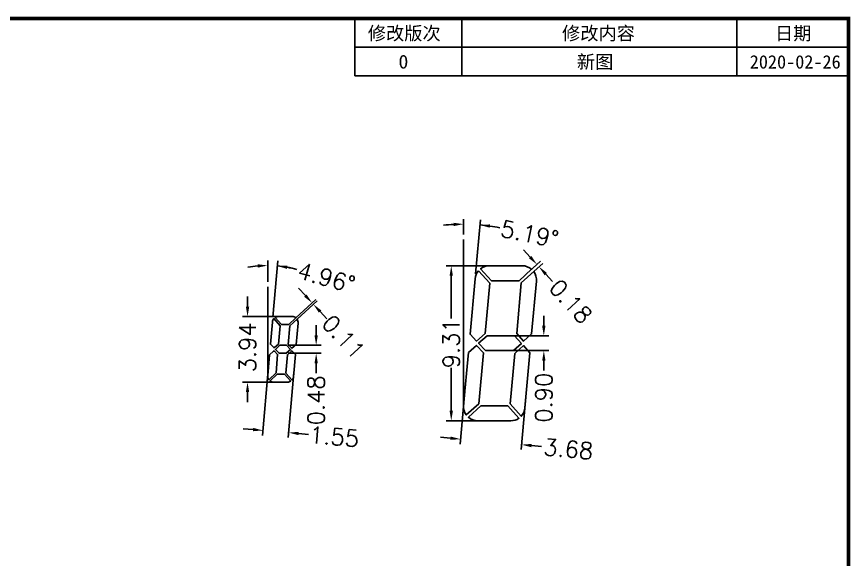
# Model space of a CAD drawing. Header units: inches. Extents: x -1849 to -1456, y -1004 to -896.
# Drawn here: x -1608.9 to -1558.8, y -970.9 to -938.3 of the extents above; entities that cross this region are included whole.
import ezdxf

# ---------------------------------------------------------------- set-up
doc = ezdxf.new("R2010")
doc.units = ezdxf.units.IN
doc.header["$MEASUREMENT"] = 0
doc.header["$PDMODE"] = 35
doc.layers.add('dim', color=3, linetype='Continuous')
doc.layers.add('SPEC', color=2, linetype='Continuous')
doc.styles.add('ggg', font='')
doc.styles.add('romans', font='romans.shx')
doc.styles.get('ggg').set_extended_font_data('SimSun')
doc.dimstyles.new('LCDDIM', dxfattribs={"dimtxt": 1, "dimasz": 0.6, "dimexe": 0.3, "dimexo": 0.3, "dimgap": 0.1, "dimtad": 0, "dimzin": 0, "dimdsep": 46, "dimtxsty": 'romans', "dimcen": 2.5, "dimclrd": 256, "dimclre": 256, "dimclrt": 256, "dimazin": 3, "dimtfac": 1, "dimtofl": 0, "dimtmove": 0, "dimatfit": 0, "dimfxl": 0, "dimlwd": -1, "dimlwe": -1, "dimarcsym": 0})

# ---------------------------------------------------------------- blocks, each defined once
blk = doc.blocks.new('A')
at = {"layer": 'SPEC', "const_width": 0.28}
blk.add_lwpolyline([(0, 0), (0, 81.172), (114.799, 81.173), (114.8, 0), (0, 0)], dxfattribs=at)
at = {"layer": 'SPEC'}
for points in [[(77.705, 79.027), (114.804, 79.027), (114.804, 81.168, 0.414214), (114.799, 81.173), (77.705, 81.173)], [(77.705, 76.882), (114.804, 76.882), (114.804, 79.022, 0.414214), (114.799, 79.027), (77.705, 79.027)]]:
    blk.add_lwpolyline(points, format="xyb", close=True, dxfattribs=at)
for points in [[(85.76, 79.027), (85.76, 81.173)], [(106.41, 79.027), (106.41, 81.173)], [(85.76, 76.882), (85.76, 79.027)], [(106.41, 76.882), (106.41, 79.027)]]:
    blk.add_lwpolyline(points, dxfattribs=at)
at = {"layer": 'SPEC', "style": 'ggg'}
for s, height, p in [('修改版次', 1.0043, (78.683, 79.564)), ('修改内容', 1.0043, (93.275, 79.564)), ('日期', 1.0043, (109.278, 79.564)), ('O', 1.004, (81.019, 77.419)), ('新图', 1.0043, (94.394, 77.419)), ('2020-02-26', 1.0043, (107.383, 77.419))]:
    blk.add_text(s, height=height, dxfattribs=at).set_placement(p)
blk = doc.blocks.new('*D28')
at = {"layer": 'Defpoints', "color": 0}
for p in [(-1592.876, -958.051), (-1592.876, -958.534), (-1590.895, -958.534)]:
    blk.add_point(p, dxfattribs=at)
at = {"layer": 'dim'}
for p, q in [((-1590.895, -957.451), (-1590.895, -956.851)), ((-1592.576, -958.051), (-1590.595, -958.051)), ((-1592.576, -958.534), (-1590.595, -958.534)), ((-1590.895, -959.134), (-1590.895, -959.734))]:
    blk.add_line(p, q, dxfattribs=at)
for points in [[(-1590.995, -957.451), (-1590.795, -957.451), (-1590.895, -958.051)], [(-1590.995, -959.134), (-1590.795, -959.134), (-1590.895, -958.534)]]:
    blk.add_solid(points, dxfattribs=at)
at = {"layer": 'dim', "insert": (-1590.895, -961.357), "char_height": 1, "attachment_point": 5, "rotation": 90, "style": 'romans'}
blk.add_mtext('0.48', dxfattribs=at)
blk = doc.blocks.new('*D29')
at = {"layer": 'Defpoints', "color": 0}
for p in [(-1592.844, -956.327), (-1595.019, -960.266), (-1592.844, -960.266)]:
    blk.add_point(p, dxfattribs=at)
at = {"layer": 'dim'}
for p, q in [((-1595.019, -955.727), (-1595.019, -955.127)), ((-1593.144, -956.327), (-1595.319, -956.327)), ((-1593.144, -960.266), (-1595.319, -960.266)), ((-1595.019, -960.866), (-1595.019, -961.466))]:
    blk.add_line(p, q, dxfattribs=at)
for points in [[(-1595.119, -955.727), (-1594.919, -955.727), (-1595.019, -956.327)], [(-1595.119, -960.866), (-1594.919, -960.866), (-1595.019, -960.266)]]:
    blk.add_solid(points, dxfattribs=at)
at = {"layer": 'dim', "insert": (-1595.019, -958.174), "char_height": 1, "attachment_point": 5, "rotation": 90, "style": 'romans'}
blk.add_mtext('3.94', dxfattribs=at)
blk = doc.blocks.new('*D30')
at = {"layer": 'Defpoints', "color": 0}
for p in [(-1580.092, -957.479), (-1580.092, -958.374), (-1577.211, -958.374)]:
    blk.add_point(p, dxfattribs=at)
at = {"layer": 'dim'}
for p, q in [((-1577.211, -956.879), (-1577.211, -956.279)), ((-1579.792, -957.479), (-1576.911, -957.479)), ((-1579.792, -958.374), (-1576.911, -958.374)), ((-1577.211, -958.974), (-1577.211, -959.574))]:
    blk.add_line(p, q, dxfattribs=at)
for points in [[(-1577.311, -956.879), (-1577.111, -956.879), (-1577.211, -957.479)], [(-1577.311, -958.974), (-1577.111, -958.974), (-1577.211, -958.374)]]:
    blk.add_solid(points, dxfattribs=at)
at = {"layer": 'dim', "insert": (-1577.211, -961.198), "char_height": 1, "attachment_point": 5, "rotation": 90, "style": 'romans'}
blk.add_mtext('0.90', dxfattribs=at)
blk = doc.blocks.new('*D31')
at = {"layer": 'Defpoints', "color": 0}
for p in [(-1579.659, -953.276), (-1582.775, -962.586), (-1579.659, -962.586)]:
    blk.add_point(p, dxfattribs=at)
at = {"layer": 'dim'}
for p, q in [((-1579.959, -953.276), (-1583.075, -953.276)), ((-1582.775, -953.876), (-1582.775, -956.45)), ((-1582.775, -961.986), (-1582.775, -959.412)), ((-1579.959, -962.586), (-1583.075, -962.586))]:
    blk.add_line(p, q, dxfattribs=at)
for points in [[(-1582.875, -953.876), (-1582.675, -953.876), (-1582.775, -953.276)], [(-1582.875, -961.986), (-1582.675, -961.986), (-1582.775, -962.586)]]:
    blk.add_solid(points, dxfattribs=at)
at = {"layer": 'dim', "insert": (-1582.775, -957.931), "char_height": 1, "attachment_point": 5, "rotation": 90, "style": 'romans'}
blk.add_mtext('9.31', dxfattribs=at)
blk = doc.blocks.new('*D32')
at = {"layer": 'Defpoints', "color": 0}
for p in [(-1577.5, -953.334), (-1578.313, -953.83), (-1578.188, -953.966)]:
    blk.add_point(p, dxfattribs=at)
at = {"layer": 'dim'}
for p, q in [((-1578.03, -952.756), (-1578.436, -952.314)), ((-1578.092, -953.627), (-1577.404, -952.995)), ((-1577.967, -953.763), (-1577.279, -953.132)), ((-1577.094, -953.777), (-1576.688, -954.219))]:
    blk.add_line(p, q, dxfattribs=at)
for points in [[(-1577.957, -952.689), (-1578.104, -952.824), (-1577.625, -953.198)], [(-1577.02, -953.709), (-1577.168, -953.844), (-1577.5, -953.334)]]:
    blk.add_solid(points, dxfattribs=at)
at = {"layer": 'dim', "insert": (-1575.591, -955.415), "char_height": 1, "attachment_point": 5, "rotation": 312.5361, "style": 'romans'}
blk.add_mtext('0.18', dxfattribs=at)
blk = doc.blocks.new('*D33')
at = {"layer": 'Defpoints', "color": 0}
for p in [(-1581.887, -960.072), (-1578.219, -960.405), (-1578.547, -964.019)]:
    blk.add_point(p, dxfattribs=at)
at = {"layer": 'dim'}
for p, q in [((-1581.915, -960.371), (-1582.243, -963.985)), ((-1578.246, -960.704), (-1578.575, -964.318)), ((-1582.814, -963.632), (-1583.411, -963.577)), ((-1577.95, -964.074), (-1577.352, -964.128))]:
    blk.add_line(p, q, dxfattribs=at)
for points in [[(-1582.805, -963.532), (-1582.823, -963.731), (-1582.216, -963.686)], [(-1577.941, -963.974), (-1577.959, -964.173), (-1578.547, -964.019)]]:
    blk.add_solid(points, dxfattribs=at)
at = {"layer": 'dim', "insert": (-1575.735, -964.275), "char_height": 1, "attachment_point": 5, "rotation": 354.8051, "style": 'romans'}
blk.add_mtext('3.68', dxfattribs=at)
blk = doc.blocks.new('*D34')
at = {"layer": 'Defpoints', "color": 0}
for p in [(-1593.751, -959.245), (-1592.209, -959.379), (-1592.548, -963.297)]:
    blk.add_point(p, dxfattribs=at)
at = {"layer": 'dim'}
for p, q in [((-1593.777, -959.544), (-1594.117, -963.462)), ((-1592.234, -959.677), (-1592.574, -963.596)), ((-1594.688, -963.111), (-1595.286, -963.059)), ((-1591.951, -963.349), (-1591.353, -963.401))]:
    blk.add_line(p, q, dxfattribs=at)
for points in [[(-1594.68, -963.012), (-1594.697, -963.211), (-1594.091, -963.163)], [(-1591.942, -963.249), (-1591.959, -963.448), (-1592.548, -963.297)]]:
    blk.add_solid(points, dxfattribs=at)
at = {"layer": 'dim', "insert": (-1589.806, -963.535), "char_height": 1, "attachment_point": 5, "rotation": 355.0411, "style": 'romans'}
blk.add_mtext('1.55', dxfattribs=at)
blk = doc.blocks.new('*D35')
at = {"layer": 'Defpoints', "color": 0}
for p in [(-1591.064, -955.587), (-1592.329, -956.608), (-1592.255, -956.688)]:
    blk.add_point(p, dxfattribs=at)
at = {"layer": 'dim'}
for p, q in [((-1591.544, -955.067), (-1591.952, -954.626)), ((-1592.108, -956.405), (-1590.917, -955.304)), ((-1592.035, -956.484), (-1590.844, -955.383)), ((-1590.657, -956.028), (-1590.25, -956.468))]:
    blk.add_line(p, q, dxfattribs=at)
for points in [[(-1591.471, -954.999), (-1591.618, -955.135), (-1591.137, -955.507)], [(-1590.583, -955.96), (-1590.73, -956.095), (-1591.064, -955.587)]]:
    blk.add_solid(points, dxfattribs=at)
at = {"layer": 'dim', "insert": (-1589.245, -957.556), "char_height": 1, "attachment_point": 5, "rotation": 312.7333, "style": 'romans'}
blk.add_mtext('0.11', dxfattribs=at)
blk = doc.blocks.new('*D36')
at = {"layer": 'Defpoints', "color": 0}
for p in [(-1581.705, -950.783), (-1582.035, -951.693), (-1581.34, -954.052), (-1581.643, -957.385), (-1582.035, -961.733)]:
    blk.add_point(p, dxfattribs=at)
at = {"layer": 'dim'}
for p, q in [((-1582.035, -951.393), (-1582.035, -950.478)), ((-1581.313, -953.753), (-1581.019, -950.524))]:
    blk.add_line(p, q, dxfattribs=at)
for start, end in [(93.1497, 96.2994), (78.5033, 84.8051), (78.5057, 81.6554)]:
    blk.add_arc((-1582.035, -961.694), 10.916, start, end, dxfattribs=at)
for points in [[(-1582.638, -950.695), (-1582.632, -950.895), (-1582.035, -950.778)], [(-1580.463, -950.993), (-1580.439, -950.795), (-1581.047, -950.823)]]:
    blk.add_solid(points, dxfattribs=at)
at = {"layer": 'dim', "insert": (-1578.058, -951.364), "char_height": 1, "attachment_point": 5, "rotation": 348.5033, "style": 'romans'}
blk.add_mtext('5.19°', dxfattribs=at)
blk = doc.blocks.new('*D37')
at = {"layer": 'Defpoints', "color": 0}
for p in [(-1593.615, -953.263), (-1593.805, -954.544), (-1593.526, -956.656), (-1593.642, -957.992), (-1593.805, -959.874)]:
    blk.add_point(p, dxfattribs=at)
at = {"layer": 'dim'}
for p, q in [((-1593.805, -954.244), (-1593.805, -952.96)), ((-1593.5, -956.357), (-1593.208, -952.986))]:
    blk.add_line(p, q, dxfattribs=at)
for start, end in [(95.199, 100.3979), (74.6324, 85.0411), (74.6432, 79.8421)]:
    blk.add_arc((-1593.805, -959.874), 6.615, start, end, dxfattribs=at)
for points in [[(-1594.409, -953.187), (-1594.4, -953.387), (-1593.805, -953.26)], [(-1592.652, -953.463), (-1592.626, -953.264), (-1593.234, -953.285)]]:
    blk.add_solid(points, dxfattribs=at)
at = {"layer": 'dim', "insert": (-1590.28, -953.983), "char_height": 1, "attachment_point": 5, "rotation": 344.6324, "style": 'romans'}
blk.add_mtext('4.96°', dxfattribs=at)

msp = doc.modelspace()

# ---------------------------------------------------------------- linework, layer by layer
for points in [[(-1581.145, -953.581, 0.15287), (-1581.34, -954.052), (-1581.643, -957.385), (-1581.254, -957.799), (-1580.74, -957.337), (-1580.465, -954.317)], [(-1578.504, -953.276), (-1580.491, -953.276, 0.165541), (-1581.011, -953.453), (-1580.348, -954.172), (-1578.685, -954.172), (-1577.941, -953.489, 0.182382)], [(-1577.816, -953.625), (-1578.564, -954.311), (-1578.84, -957.345), (-1578.425, -957.81), (-1577.943, -957.367), (-1577.655, -954.206, 0.182687)], [(-1593.062, -956.889), (-1593.156, -957.976), (-1593.395, -958.194), (-1593.449, -958.194), (-1593.642, -957.992), (-1593.526, -956.656, -0.160692), (-1593.437, -956.449)], [(-1592.988, -956.81), (-1592.547, -956.81), (-1592.111, -956.407, 0.171051), (-1592.336, -956.327), (-1593.167, -956.327, 0.137298), (-1593.354, -956.38)], [(-1592.038, -956.486), (-1592.477, -956.892), (-1592.573, -958), (-1592.353, -958.231), (-1592.089, -957.996), (-1591.978, -956.718, 0.171287)], [(-1581.743, -958.488), (-1582.032, -961.656, 0.182766), (-1581.87, -962.237), (-1581.123, -961.557), (-1580.846, -958.502), (-1581.265, -958.057)], [(-1578.047, -958.511), (-1578.346, -961.81, -0.165037), (-1578.569, -962.311), (-1579.224, -961.57), (-1578.948, -958.541), (-1578.438, -958.073)], [(-1593.399, -958.404), (-1593.464, -958.404), (-1593.696, -958.615), (-1593.805, -959.874, 0.180817), (-1593.738, -960.117), (-1593.307, -959.706), (-1593.211, -958.601)], [(-1592.257, -959.937, -0.158868), (-1592.344, -960.142), (-1592.722, -959.718), (-1592.627, -958.618), (-1592.36, -958.381), (-1592.142, -958.609)], [(-1592.427, -960.212), (-1592.808, -959.783), (-1593.231, -959.783), (-1593.662, -960.194, 0.16154), (-1593.447, -960.266), (-1592.616, -960.266, 0.139092)], [(-1579.364, -961.69), (-1580.995, -961.69), (-1581.745, -962.373, 0.182303), (-1581.182, -962.586), (-1579.196, -962.586, 0.153381), (-1578.708, -962.433)]]:
    msp.add_lwpolyline(points, format="xyb", close=True)
for points in [[(-1578.968, -957.479), (-1580.621, -957.479), (-1581.127, -957.934), (-1580.713, -958.374), (-1579.04, -958.374), (-1578.561, -957.935)], [(-1592.673, -958.051), (-1593.079, -958.051), (-1593.349, -958.299), (-1593.125, -958.534), (-1592.695, -958.534), (-1592.434, -958.302)]]:
    msp.add_lwpolyline(points, close=True)
at = {"layer": 'dim'}
for p, q in [((-1582.035, -961.733), (-1582.035, -951.693)), ((-1593.805, -959.874), (-1593.805, -954.544))]:
    msp.add_line(p, q, dxfattribs=at)

# ---------------------------------------------------------------- block references
at = {"xscale": 0.8, "yscale": 0.8, "zscale": 0.8}
msp.add_blockref('A', (-1650.738, -1003.371), dxfattribs=at)

# ---------------------------------------------------------------- dimensions: what is measured, and where the dimension line sits
at = {"layer": 'dim'}
for base, line1, line2, picture, middle in [((-1581.705, -950.783), ((-1582.035, -961.733), (-1582.035, -951.693)), ((-1581.34, -954.052), (-1581.643, -957.385)), '*D36', (-1578.058, -951.364)), ((-1593.615, -953.263), ((-1593.805, -959.874), (-1593.805, -954.544)), ((-1593.642, -957.992), (-1593.526, -956.656)), '*D37', (-1590.28, -953.983))]:
    dim = msp.add_angular_dim_2l(base=base, line1=line1, line2=line2, dimstyle='LCDDIM', dxfattribs=at)
    dim.commit()
    dim.dimension.update_dxf_attribs({"geometry": picture, "text_midpoint": middle})
for p1, p2, distance, picture, middle in [((-1578.313, -953.83), (-1578.188, -953.966), 0.935, '*D32', (-1575.591, -955.415)), ((-1592.329, -956.608), (-1592.255, -956.688), 1.622, '*D35', (-1589.245, -957.556)), ((-1593.751, -959.245), (-1592.209, -959.379), -3.933, '*D34', (-1589.806, -963.535)), ((-1581.887, -960.072), (-1578.219, -960.405), -3.629, '*D33', (-1575.735, -964.275))]:
    dim = msp.add_aligned_dim(p1=p1, p2=p2, distance=distance, dimstyle='LCDDIM', dxfattribs=at)
    dim.commit()
    dim.dimension.update_dxf_attribs({"geometry": picture, "text_midpoint": middle})
for base, p1, p2, picture, middle in [((-1582.775, -962.586), (-1579.659, -953.276), (-1579.659, -962.586), '*D31', (-1582.775, -957.931)), ((-1577.2109, -958.3742), (-1580.092, -957.4788), (-1580.092, -958.3742), '*D30', (-1577.2109, -961.198)), ((-1590.895, -958.534), (-1592.876, -958.051), (-1592.876, -958.534), '*D28', (-1590.895, -961.357))]:
    dim = msp.add_linear_dim(base=base, p1=p1, p2=p2, angle=90, dimstyle='LCDDIM', dxfattribs=at)
    dim.commit()
    dim.dimension.update_dxf_attribs({"geometry": picture, "text_midpoint": middle})
dim = msp.add_linear_dim(base=(-1595.019, -960.266), p1=(-1592.844, -956.327), p2=(-1592.844, -960.266), angle=90, dimstyle='LCDDIM', dxfattribs=at)
dim.commit()
dim.dimension.update_dxf_attribs({"geometry": '*D29', "text_midpoint": (-1595.019, -958.174), "dimtype": 160})

doc.saveas('drawing.dxf')
